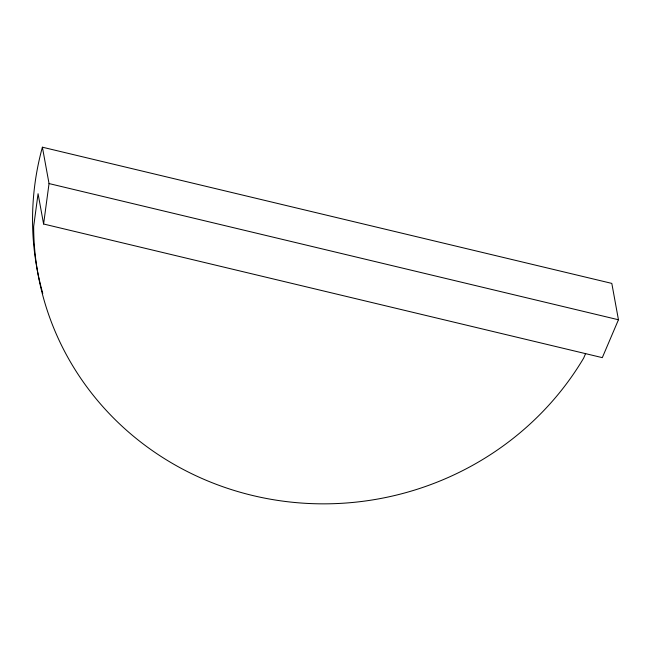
<?xml version="1.0" encoding="UTF-8"?>
<svg xmlns="http://www.w3.org/2000/svg" width="651" height="651" viewBox="0 0 651 651"><rect width="100%" height="100%" fill="white"/><g stroke="black" fill="none" stroke-linecap="round" stroke-linejoin="round"><path stroke-width="0.98" d="M43.601 224.009L49.037 183.566L42.396 147.199L611.81 283.397L618.45 319.763L602.305 357.643L43.601 224.009L38.067 193.705L33.657 226.54A294.96 282.062 -10.4 0 0 252.694 495.517A294.96 282.062 -10.4 0 0 583.67 358.091L585.656 353.436M49.037 183.566L618.45 319.763M42.779 293.406A294.96 282.062 -10.4 0 1 42.396 147.199"/></g></svg>
